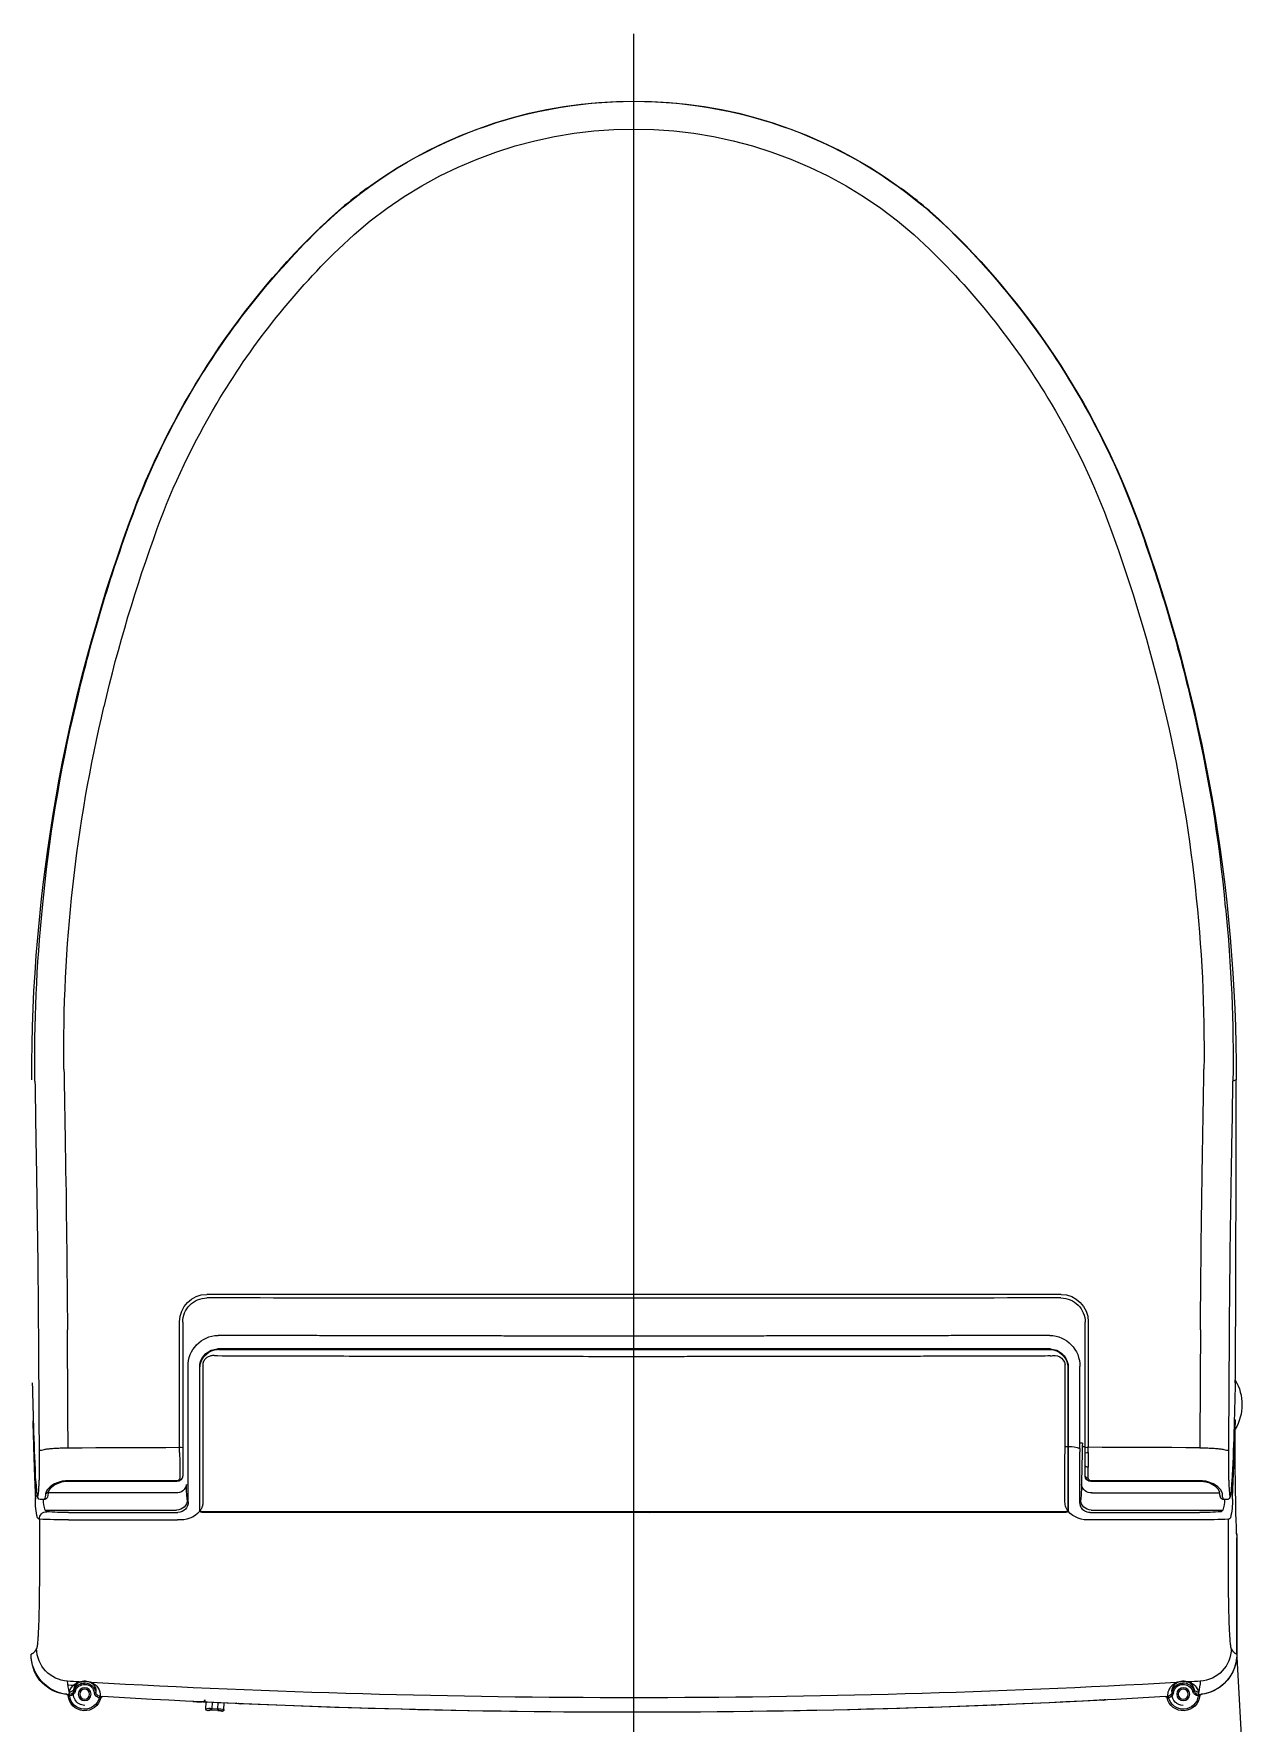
# Model space of a CAD drawing. Header units: millimetres. Extents: x -47382 to 204618, y -51045 to 127155.
# Drawn here: x 30881 to 31282, y 56744 to 57304 of the extents above; entities that cross this region are included whole.
import ezdxf

# ---------------------------------------------------------------- set-up
doc = ezdxf.new("R2010")
doc.units = ezdxf.units.MM
doc.header["$LTSCALE"] = 300
doc.header["$MEASUREMENT"] = 0
doc.layers.add('A-FLOR-TOIL-PFIX', color=9, linetype='CONTINUOUS')

# ---------------------------------------------------------------- blocks, each defined once
blk = doc.blocks.new('대변기-비데')
at = {"layer": 'A-FLOR-TOIL-PFIX'}
for p, q in [((244.1, 199.81), (205.87, 201.83)), ((283.73, 199.77), (245.19, 199.77)), ((245.2, 199.77), (283.74, 199.77)), ((285.23, 199.69), (283.87, 199.76)), ((296.38, 196.6), (296.38, 195.39)), ((292.9, 151.52), (292.9, 195.14)), ((298.61, 151.77), (298.61, 194.07)), ((302.36, 188.02), (302.36, 151.44)), ((302.6, 187.99), (302.6, 151.5)), ((229.98, 156.02), (229.96, 155.79)), ((296.4, 148.02), (295.68, 147.66)), ((303.53, 150.5), (307.13, 150.5)), ((312.06, 150.53), (313.73, 150.53)), ((352.82, 150.53), (313.73, 150.53)), ((313.88, 149.5), (313.88, 149)), ((315.13, 148.61), (315.13, 147.97)), ((355.37, 150.53), (352.82, 150.53)), ((309.38, 144), (309.38, 143.8)), ((309.76, 144), (309.76, 143.8)), ((315.62, 144), (315.62, 143.8)), ((317.07, 143.8), (317.07, 144)), ((328.69, 144), (328.69, 143.8)), ((330.14, 144), (330.14, 143.8)), ((336.01, 144), (336.01, 143.8)), ((336.38, 144), (336.38, 143.8)), ((292.45, 108.79), (292.24, 108.65)), ((292.18, 85.13), (292.38, 85.11)), ((292.38, 85.11), (292.18, 85.13)), ((292.38, 84.84), (292.18, 84.85)), ((292.38, 35.8), (292.18, 35.82)), ((292.18, 34.61), (292.38, 34.6)), ((292.38, 34.32), (292.18, 34.34)), ((292.18, 34.24), (292.38, 34.22)), ((292.38, 30), (292.18, 30)), ((292.38, 28.4), (292.18, 28.4)), ((292.38, 19), (292.18, 19)), ((292.18, 15), (292.38, 15)), ((292.38, 12), (292.18, 12)), ((-20, 0), (782.39, 0)), ((292.21, 3), (292.15, 5)), ((292.18, 5), (292.38, 5)), ((291.99, -8.3), (292.29, -8.3)), ((291.99, -13.32), (292.24, -13.25)), ((292.18, -16.7), (292.38, -16.65)), ((292.37, -21.34), (292.17, -21.29)), ((292.18, -23.17), (292.38, -23.25)), ((292.38, -23.69), (292.18, -23.6)), ((292.18, -25.79), (292.38, -25.87)), ((292.38, -29.75), (292.18, -29.51)), ((292.38, -31.28), (292.18, -31.04)), ((292.38, -33.58), (292.18, -33.34)), ((292.18, -34.59), (292.38, -34.83)), ((292.25, -37.39), (292.39, -37.79)), ((292.08, -52.42), (292.38, -53.54)), ((292.38, -55.09), (292.18, -54.34)), ((292.38, -58), (292.27, -59)), ((292.18, -63.16), (292.38, -63.11)), ((292.38, -63.52), (292.18, -63.58)), ((292.18, -65.65), (292.38, -65.59)), ((292.38, -69.6), (292.18, -69.6)), ((292.38, -77.6), (292.18, -77.6)), ((228.79, -131.99), (229.23, -141.58)), ((226.18, -136.41), (226.21, -136.91)), ((226.49, -137.87), (226.49, -137.9)), ((226.49, -137.9), (226.58, -139.9)), ((226.49, -137.9), (226.58, -139.9)), ((226.67, -139.89), (226.58, -137.89)), ((226.58, -139.9), (226.58, -139.92)), ((226.58, -139.9), (226.58, -139.9)), ((226.76, -135.88), (228.95, -135.78)), ((227.07, -137.87), (229.05, -137.78)), ((227.16, -139.87), (227.07, -137.87)), ((229.14, -139.78), (227.16, -139.87)), ((226.39, -140.91), (226.42, -141.41)), ((227.04, -141.88), (229.23, -141.77)), ((292.38, -140.19), (292.18, -140.19)), ((307.13, -150.5), (303.53, -150.5)), ((312.06, -150.53), (313.73, -150.53)), ((313.73, -150.53), (352.82, -150.53)), ((352.82, -150.53), (355.37, -150.53)), ((292.9, -195.14), (292.9, -151.52)), ((298.61, -151.77), (298.61, -194.07)), ((302.36, -151.44), (302.36, -188.02)), ((302.6, -151.5), (302.6, -187.99)), ((231.84, -187.91), (231.87, -188.66)), ((296.38, -195.39), (296.38, -196.6))]:
    blk.add_line(p, q, dxfattribs=at)
for points in [[(302.21, 198.14), (300.2, 198), (298.75, 197.85), (297.75, 197.67), (297.1, 197.47), (296.71, 197.26), (296.49, 197.01), (296.39, 196.75), (296.38, 196.62), (296.39, 196.48)], [(296.39, 195.4), (296.41, 195.2), (296.45, 195.1), (296.49, 195.01), (296.52, 194.96), (296.53, 194.94), (296.54, 194.91), (296.56, 194.89), (296.57, 194.87), (296.6, 194.82), (296.65, 194.74), (296.72, 194.65), (296.89, 194.49), (297.25, 194.32), (297.98, 194.15), (299.18, 193.99)], [(298.99, 194.03), (299.69, 193.74), (300.71, 192.74), (301.8, 190.83), (302.2, 189.52), (302.36, 187.99)], [(232.75, 185.14), (232.77, 185.23), (232.8, 185.32), (232.82, 185.4), (232.84, 185.48), (232.86, 185.54), (232.87, 185.58), (232.88, 185.61), (232.88, 185.62)], [(313.58, 187.49), (313.6, 182.87), (313.62, 178.25), (313.64, 173.63), (313.66, 169.01), (313.68, 164.39), (313.7, 159.77), (313.71, 155.15), (313.73, 150.53)], [(232.43, 178.29), (232.43, 178.3), (232.43, 178.33), (232.42, 178.37), (232.41, 178.43), (232.4, 178.51), (232.39, 178.59), (232.37, 178.69), (232.36, 178.78)], [(292.38, -17.48), (292.27, -17.52), (292.17, -17.57)], [(292.17, -20.43), (292.27, -20.48), (292.38, -20.52)], [(292.38, -35.25), (292.35, -35.28), (292.28, -35.34), (292.2, -35.4)], [(292.08, -52.42), (292.12, -52.41), (292.23, -52.38), (292.35, -52.35)], [(292.19, -56.72), (292.2, -56.73), (292.38, -58)], [(226.29, -136.41), (226.23, -136.41), (226.2, -136.41), (226.18, -136.41), (226.18, -136.41)], [(226.21, -136.91), (226.21, -136.91), (226.22, -136.91), (226.26, -136.91), (226.31, -136.91)], [(226.58, -137.89), (226.6, -137.89), (226.64, -137.89), (226.69, -137.89), (226.75, -137.89), (226.82, -137.88), (226.9, -137.88), (226.98, -137.88), (227.07, -137.87)], [(226.67, -139.89), (226.69, -139.89), (226.73, -139.89), (226.78, -139.89), (226.84, -139.88), (226.91, -139.88), (226.99, -139.88), (227.08, -139.87), (227.16, -139.87)], [(226.42, -141.41), (226.42, -141.41), (226.43, -141.4), (226.47, -141.4), (226.52, -141.4)], [(313.58, -187.49), (313.6, -182.87), (313.62, -178.25), (313.64, -173.63), (313.66, -169.01), (313.68, -164.39), (313.7, -159.77), (313.71, -155.15), (313.73, -150.53)], [(232.36, -178.78), (232.37, -178.68), (232.39, -178.59), (232.4, -178.51), (232.41, -178.43), (232.42, -178.37), (232.43, -178.33), (232.43, -178.3), (232.43, -178.29)], [(232.88, -185.62), (232.88, -185.61), (232.87, -185.58), (232.86, -185.54), (232.84, -185.48), (232.82, -185.4), (232.8, -185.32), (232.77, -185.23), (232.75, -185.14)], [(302.36, -187.99), (302.3, -188.99), (302.08, -190.01), (301.25, -191.94), (300.09, -193.42), (299.51, -193.86), (298.99, -194.03)], [(299.18, -193.99), (297.87, -194.17), (297.25, -194.32), (297, -194.45), (296.84, -194.59), (296.77, -194.67), (296.73, -194.71), (296.7, -194.75), (296.68, -194.77), (296.66, -194.79), (296.64, -194.81), (296.62, -194.84), (296.58, -194.89), (296.55, -194.94), (296.43, -195.16), (296.39, -195.4)], [(296.39, -196.49), (296.38, -196.62), (296.39, -196.75), (296.58, -197.14), (297.1, -197.47), (297.75, -197.67), (298.75, -197.85), (300.2, -198), (302.21, -198.14)]]:
    blk.add_lwpolyline(points, dxfattribs=at)
for centre, radius in [((231.88, 182), 2.15), ((231.88, 182), 1.65), ((231.88, -182), 2.15), ((231.88, -182), 1.65)]:
    blk.add_circle(centre, radius, dxfattribs=at)
for centre, radius, start, end in [((245.2, 186.27), 13.5, 90.003, 172.9983), ((245.01, 186.46), 13.25, 93.9495, 173.7064), ((247.09, 186.99), 10.93, 90.2006, 176.5876), ((314.08, 1065.69), 866.49, 268.08225, 270.48513), ((437.69, 189.84), 147.98, 177.2188, 180.9432), ((296, 174.48), 23.83, 88.5822, 103.5892), ((361.21, -1088.87), 1288.37, 91.16282, 92.61653), ((327.88, 185.38), 16.08, 59.648, 120.4919), ((321.07, 190.29), 8.9, 76.1257, 88.2936), ((321.33, 4926.93), 4729.69, 270.36317, 271.05972), ((440.53, 196.96), 5.63, 152.5323, 164.475), ((442.64, -290.22), 488.75, 84.1179, 90.8826), ((436.28, -339.95), 539.51, 70.0364, 90.0783), ((348.04, 188.99), 55.93, 174.3285, 181.6525), ((296.52, 182.94), 12.73, 90.6389, 106.5343), ((298.09, 198.7), 3.73, 242.7625, 274.2312), ((449.04, -279.79), 477.74, 76.6142, 84.7529), ((231.88, 182), 5.5, 95.0919, 257.6664), ((231.88, 182), 5, 96.8865, 256.1492), ((233.28, 187.07), 2, 182.8972, 254.5678), ((202.21, 194.4), 29.99, 345.8941, 346.6602), ((231.44, 187.68), 0.608, 256.0614, 303.8136), ((231.3, 187.97), 0.5, 275.558, 352.9902), ((231.35, 187.98), 0.5, 275.0928, 352.7008), ((94.79, 199.02), 137.5, 355.057, 355.3661), ((233.28, 187.07), 1.5, 183.0198, 254.4477), ((231.88, 182), 3.25, 278.4653, 74.5704), ((231.88, 182), 3.75, 278.4652, 74.5705), ((238.49, 158.61), 29.13, 94.5527, 101.8107), ((231.23, 182.32), 4.97, 18.0499, 74.8823), ((234.02, 187.02), 1.5, 176.3742, 246.8854), ((232.68, 182.22), 3.5, 18.1227, 77.6856), ((5124.98, 163.46), 4835.31, 179.71631, 180.14542), ((321.16, 5436.68), 5249.06, 270.34375, 271.005), ((445.75, -302.16), 491.06, 76.6353, 90.7772), ((438.92, -334.63), 533.44, 70.1177, 76.9213), ((231.88, 182), 3.7, 180.0001, 359.9999), ((3451.69, 0), 3220.99, 176.8017, 183.1983), ((232.93, 181.37), 3.12, 260.8471, 338.5509), ((230.95, 182.06), 5.31, 333.7361, 19.7951), ((232.21, 181.98), 4.03, 334.2606, 19.2775), ((3225.88, 0), 3000, 176.63444, 183.36556), ((230.56, 176.15), 0.5, 356.632, 77.2456), ((232.65, 176.8), 2, 98.4677, 170.1379), ((230.75, 176.39), 0.649, 51.3629, 95.9991), ((227.52, 176.65), 3.18, 359.5243, 6.7974), ((230.6, 176.14), 0.5, 356.6334, 77.6636), ((230.56, 176.15), 0.499, 0.9133, 20.5933), ((216.15, 177.62), 15.02, 354.2438, 357.2368), ((232.66, 176.8), 1.5, 98.5961, 170.0071), ((441.63, -325.73), 514.95, 69.9285, 76.795), ((622.08, 165.25), 2.48, 130.2465, 134.4439), ((532.35, -76.28), 258.72, 59.4634, 70.1164), ((531.79, -77.01), 259.76, 44.4164, 70.0374), ((534.08, -72.71), 245.57, 59.2051, 69.9285), ((3225.98, 0), 3000.1, 177.02692, 182.49277), ((296.4, 151.52), 3.5, 180.0277, 269.9462), ((301.86, 151.51), 3.26, 175.2933, 262.6612), ((304.33, 151.46), 1.97, 178.9615, 268.2884), ((303.56, 151.46), 0.959, 177.5072, 268.3336), ((298.28, 150.28), 8.64, 173.9479, 228.1273), ((294.51, 151.02), 2.43, 177.7129, 199.3191), ((295.39, 151.01), 3.26, 194.1147, 252.4872), ((301.11, 104.99), 43.29, 89.5566, 96.2471), ((304.42, 150.38), 0.898, 172.5324, 259.7459), ((320.14, -1575.91), 1726.46, 90.26814, 90.43171), ((309.59, 150.27), 2.48, 341.92, 6.0105), ((306.5, 144.69), 7.48, 354.7433, 23.6781), ((311.38, 150.27), 2.36, 340.9757, 6.3045), ((314.28, 149), 0.4, 180, 270), ((340.66, 137.58), 10.18, 1.3135, 90.8132), ((355.23, 141.49), 8.01, 0.0385, 90.054), ((355.4, 141.5), 9.03, 0.1821, 90.1773), ((532.04, -76.81), 259.34, 44.4307, 59.4635), ((292.98, 143.2), 0.8, 125.9163, 180.0007), ((292.98, 143.2), 0.6, 119.1996, 179.9974), ((339.98, 137.6), 6.4, 3.6145, 79.0491), ((339.98, 137.6), 6.2, 3.7578, 78.6317), ((340.56, 139.25), 3.65, 340.5016, 79.6802), ((532.9, -75.72), 248.75, 44.2769, 59.327), ((718.59, 101.81), 3.23, 112.9731, 115.021), ((610.38, 0), 149.62, 315.5721, 44.4279), ((610.39, 0), 140.41, 315.7707, 44.2293), ((610.33, 0), 149.77, 323.7435, 36.2565), ((532.9, 75.72), 248.75, 300.673, 315.7231), ((531.79, 77.02), 259.77, 289.9628, 315.5834), ((532.04, 76.81), 259.33, 300.5364, 315.5693), ((718.59, -101.81), 3.23, 244.979, 247.0269), ((229.21, -131.94), 0.424, 126.4526, 186.4698), ((226.68, -136.39), 0.5, 92.661, 182.661), ((226.79, -136.38), 0.499, 92.8136, 182.811), ((223.35, -137.75), 3.23, 357.4113, 24.5478), ((223.9, -137.85), 2.59, 358.9977, 21.4339), ((223.06, -140.3), 3.63, 342.2934, 6.3912), ((221.6, -137.7), 5.47, 358.1759, 19.3515), ((221.73, -140.55), 5.47, 345.9698, 7.1467), ((340.66, -137.58), 10.17, 269.1866, 358.6867), ((339.98, -137.6), 6.4, 280.9517, 356.3854), ((339.98, -137.6), 6.2, 281.3695, 356.2415), ((534.08, 72.71), 245.57, 290.0715, 300.7949), ((226.89, -140.88), 0.5, 92.661, 182.661), ((226.92, -141.38), 0.5, 182.661, 272.661), ((227.02, -141.38), 0.499, 182.5099, 272.5107), ((229.73, -141.55), 0.5, 182.6411, 272.6345), ((230.09, -143.04), 0.801, 92.7138, 182.6801), ((298.11, -150.22), 8.48, 131.3427, 186.5818), ((292.98, -143.2), 0.8, 179.9985, 234.086), ((292.98, -143.2), 0.6, 179.9991, 240.9109), ((355.23, -141.49), 8.01, 269.9461, 359.9614), ((355.4, -141.5), 9.03, 269.8227, 359.818), ((295.61, -151.18), 3.52, 88.9106, 178.8849), ((296.4, -151.52), 3.5, 90.0538, 179.9723), ((301.11, -104.99), 43.29, 263.7529, 270.4434), ((301.86, -151.51), 3.26, 97.3456, 184.6999), ((304.33, -151.47), 1.97, 91.8224, 180.9282), ((303.56, -151.46), 0.959, 91.6664, 182.4928), ((311.38, -150.27), 2.36, 353.6955, 19.0243), ((532.35, 76.28), 258.72, 289.8837, 300.5366), ((441.63, 325.73), 514.94, 283.205, 290.0715), ((436.28, 339.95), 539.51, 269.9217, 289.9636), ((438.92, 334.63), 533.44, 283.0787, 289.8824), ((622.08, -165.25), 2.48, 225.5561, 229.7535), ((231.88, -182), 5.5, 102.3336, 264.9081), ((231.88, -182), 5, 103.8508, 263.1136), ((230.56, -176.15), 0.5, 282.7544, 3.368), ((227.52, -176.65), 3.19, 353.2052, 0.4731), ((230.75, -176.38), 0.649, 264.0021, 308.6355), ((301.92, -585.67), 414.69, 99.822, 99.8911), ((232.65, -176.8), 2, 189.8621, 261.5323), ((230.6, -176.14), 0.5, 282.336, 3.3691), ((230.56, -176.15), 0.5, 339.4098, 359.0836), ((216.12, -177.62), 15.06, 2.7667, 5.7527), ((231.58, -181.31), 4.44, 21.1879, 95.5073), ((232.66, -176.8), 1.5, 189.9835, 261.4133), ((231.88, -182), 3.25, 285.4296, 81.5347), ((232.94, -181.36), 3.11, 21.2712, 99.3308), ((231.88, -182), 3.75, 285.4295, 81.5348), ((445.75, 302.16), 491.06, 269.2228, 283.3647), ((231.88, -182), 3.7, 179.9999, 0.0001), ((231.2, -182.29), 5, 285.2905, 341.7732), ((232.65, -182.19), 3.54, 282.6771, 341.5104), ((230.96, -182.06), 5.31, 340.2037, 26.2648), ((232.2, -181.98), 4.03, 340.7284, 25.7335), ((233.28, -187.06), 2, 105.4308, 177.1041), ((231.44, -187.68), 0.606, 56.1022, 104.0274), ((202.82, -194.25), 29.36, 13.3305, 14.1131), ((231.3, -187.97), 0.5, 7.0111, 84.4407), ((231.35, -187.98), 0.5, 7.2998, 84.9067), ((233.28, -187.07), 1.5, 105.5497, 176.9828), ((85.56, -199.79), 146.77, 4.6437, 4.9333), ((245.2, -186.26), 13.5, 187.0013, 269.9974), ((244.58, -186.9), 12.81, 184.7128, 266.5449), ((234.02, -187.02), 1.5, 113.1106, 183.6258), ((238.47, -158.72), 29.01, 258.1767, 265.4637), ((247.09, -186.99), 10.93, 183.4125, 269.7994), ((438.15, -189.84), 148.44, 179.0603, 182.7732), ((348.11, -188.99), 56, 178.3505, 185.6674), ((321.05, -5446.11), 5258.49, 88.99559, 89.65566), ((449.03, 279.8), 477.75, 275.247, 283.3857), ((289.88, -194.52), 2.5, 270.0928, 359.885), ((296.68, -181.88), 13.79, 254.0742, 268.7426), ((298.19, -199.11), 4.13, 87.5419, 115.6557), ((299.31, -194.93), 0.946, 91.1516, 183.2182), ((442.64, 290.22), 488.75, 269.1174, 275.882), ((296, -174.48), 23.83, 256.4108, 271.4178), ((296.53, -196.54), 1.76, 271.7363, 319.2411), ((361.21, 1088.84), 1288.34, 267.38346, 268.83719), ((321.32, -4927.11), 4729.87, 88.9403, 89.63681)]:
    blk.add_arc(centre, radius, start, end, dxfattribs=at)
for points, knots in [([(245.19, 199.76), (245.19, 199.75), (245.18, 199.73), (245.18, 199.68), (245.18, 199.64), (245.19, 199.59), (245.2, 199.53), (245.23, 199.47), (245.27, 199.39), (245.34, 199.26), (245.46, 199.08), (245.65, 198.87), (245.85, 198.7), (246.04, 198.56), (246.24, 198.41), (246.48, 198.26), (246.75, 198.1), (246.95, 197.98), (247.05, 197.92)], [0, 0, 0, 0, 0.039731, 0.080121, 0.121171, 0.162881, 0.205251, 0.248282, 0.310333, 0.373566, 0.498856, 0.624142, 0.687119, 0.749417, 0.810517, 0.872646, 0.935806, 1, 1, 1, 1]), ([(247.05, 197.92), (247.06, 197.92), (247.09, 197.9), (247.13, 197.89), (247.19, 197.87), (247.26, 197.85), (247.34, 197.83), (247.43, 197.81), (247.52, 197.8), (247.63, 197.78), (247.89, 197.74), (248.37, 197.68), (249.2, 197.6), (250.22, 197.52), (251.81, 197.42), (254.21, 197.3), (257.08, 197.2), (259.59, 197.14), (261.57, 197.1), (263.62, 197.06), (265.32, 197.04), (266.61, 197.03), (267.47, 197.03), (268.34, 197.02), (269.21, 197.02), (269.8, 197.02), (270.09, 197.02)], [0, 0, 0, 0, 0.013928, 0.027834, 0.041724, 0.055605, 0.069481, 0.08336, 0.097246, 0.111145, 0.125064, 0.187543, 0.250086, 0.312576, 0.375109, 0.5, 0.624892, 0.687397, 0.749916, 0.812424, 0.874939, 0.899974, 0.924963, 0.949942, 0.974943, 1, 1, 1, 1]), ([(270.09, 197.02), (270.64, 197.01), (271.73, 197.01), (273.38, 197.01), (275.02, 197.01), (276.67, 197.01), (278.32, 197.01), (279.97, 197.01), (281.62, 197.01), (283.27, 197.01), (284.92, 197.01), (286.58, 197.01), (288.23, 197.02), (289.33, 197.02), (289.89, 197.02)], [0, 0, 0, 0, 0.083074, 0.166184, 0.249335, 0.332528, 0.415767, 0.499056, 0.582397, 0.665794, 0.74925, 0.832767, 0.916349, 1, 1, 1, 1]), ([(296.59, 198.3), (296.93, 198.32), (297.63, 198.35), (298.68, 198.39), (299.73, 198.44), (300.8, 198.49), (301.87, 198.53), (302.95, 198.57), (304.04, 198.62), (305.13, 198.66), (306.24, 198.7), (307.35, 198.74), (308.47, 198.78), (309.6, 198.82), (310.73, 198.85), (311.88, 198.89), (313.03, 198.93), (314.19, 198.96), (315.36, 199), (316.53, 199.03), (317.71, 199.06), (318.9, 199.09), (320.1, 199.13), (321.31, 199.16), (322.12, 199.18), (322.53, 199.19)], [0, 0, 0, 0, 0.043535, 0.087055, 0.130561, 0.174055, 0.217537, 0.261009, 0.304474, 0.347932, 0.391384, 0.434833, 0.478279, 0.521725, 0.565171, 0.60862, 0.652072, 0.69553, 0.738994, 0.782466, 0.825948, 0.869441, 0.912946, 0.956465, 1, 1, 1, 1]), ([(302.78, 197.06), (301.83, 197.09), (300.41, 197.15), (299.12, 197.24), (298.29, 197.33), (297.69, 197.42), (297.36, 197.52), (297.35, 197.63), (297.59, 197.73), (298.06, 197.83), (298.91, 197.93), (300.26, 198.05), (301.68, 198.12), (302.4, 198.16)], [0, 0, 0, 0, 0.124622, 0.186184, 0.249678, 0.328463, 0.411362, 0.499783, 0.583748, 0.666588, 0.749958, 0.874979, 1, 1, 1, 1]), ([(313.58, 187.49), (313.58, 188.07), (313.56, 189.26), (313.48, 191.02), (313.37, 192.7), (313.22, 194.21), (313.04, 195.45), (312.84, 196.35), (312.64, 196.93), (312.5, 197.05), (312.43, 197.1)], [0, 0, 0, 0, 0.1173746, 0.2410494, 0.3693138, 0.5000014, 0.6306882, 0.7589516, 0.8826263, 1, 1, 1, 1]), ([(322.53, 199.19), (322.55, 199.19), (322.59, 199.19), (322.65, 199.19), (322.71, 199.19), (322.77, 199.19), (322.83, 199.2), (322.89, 199.2), (322.88, 199.21), (322.76, 199.22), (322.52, 199.23), (322.25, 199.23), (322, 199.24), (321.81, 199.24), (321.61, 199.24), (321.48, 199.24), (321.41, 199.24)], [0, 0, 0, 0, 0.031763, 0.063065, 0.094084, 0.125006, 0.187537, 0.250261, 0.375081, 0.500033, 0.624986, 0.749812, 0.812245, 0.875074, 0.936862, 1, 1, 1, 1]), ([(322.53, 199.19), (322.77, 199.17), (323.03, 199.16), (323.24, 198.96), (323.26, 198.94)], [0, 0, 0, 0, 0.922719, 1, 1, 1, 1]), ([(335.07, 199.24), (336.03, 199.26), (337.97, 199.29), (340.38, 199.31), (341.58, 199.32)], [0, 0, 0, 0, 0.500001, 1, 1, 1, 1]), ([(341.58, 199.32), (348.4, 199.35), (362.04, 199.41), (382.75, 199.48), (396.65, 199.5), (403.6, 199.51)], [0, 0, 0, 0, 0.33333, 0.666672, 1, 1, 1, 1]), ([(408.8, 198.04), (413.15, 198.12), (421.84, 198.28), (430.69, 198.41), (435.11, 198.47)], [0, 0, 0, 0, 0.49999, 1, 1, 1, 1]), ([(298.36, 194.98), (298.76, 194.85), (299.57, 194.59), (300.97, 193.11), (301.99, 191.28), (302.52, 189.47), (302.57, 188.48), (302.6, 187.99)], [0, 0, 0, 0, 0.249897, 0.499945, 0.749522, 0.874896, 1, 1, 1, 1]), ([(231.28, 186.96), (231.28, 186.99), (231.28, 187.03), (231.29, 187.07), (231.3, 187.09)], [0, 0, 0, 0, 0.493927, 1, 1, 1, 1]), ([(231.78, 186.99), (231.78, 186.99), (231.77, 186.99), (231.72, 186.99), (231.68, 186.98), (231.58, 186.98), (231.52, 186.98), (231.4, 186.97), (231.34, 186.97), (231.28, 186.96)], [0, 0, 0, 0, 0.25, 0.25, 0.5, 0.5, 0.75, 0.75, 1, 1, 1, 1]), ([(231.78, 187.17), (231.79, 187.18), (231.82, 187.19), (231.86, 187.2), (231.92, 187.2), (231.98, 187.21), (232.06, 187.21), (232.18, 187.19), (232.34, 187.17), (232.46, 187.13), (232.52, 187.12)], [0, 0, 0, 0, 0.100308, 0.200461, 0.300459, 0.400306, 0.5, 0.670493, 0.837158, 1, 1, 1, 1]), ([(231.78, 187.17), (231.78, 187.14), (231.78, 187.08), (231.78, 187.02), (231.78, 186.99)], [0, 0, 0, 0, 0.500467, 1, 1, 1, 1]), ([(231.8, 187.91), (231.8, 187.91), (231.8, 187.91), (231.82, 187.91), (231.83, 187.91), (231.84, 187.91)], [0, 0, 0, 0, 0.323966, 0.657299, 1, 1, 1, 1]), ([(292.09, 151.11), (292.09, 151.21), (292.09, 151.35), (292.09, 151.54), (292.09, 151.7), (292.09, 151.93), (292.09, 152.31), (292.09, 152.81), (292.09, 153.94), (292.1, 156.4), (292.1, 161.68), (292.11, 169.81), (292.12, 178.87), (292.13, 184.91), (292.13, 187.34)], [0, 0, 0, 0, 0.007813, 0.011719, 0.015625, 0.021129, 0.03125, 0.046875, 0.0625, 0.125, 0.25, 0.5, 0.798678, 1, 1, 1, 1]), ([(302.37, 187.99), (302.37, 187.99), (302.37, 187.99), (302.44, 187.99), (302.54, 187.99), (302.6, 187.99)], [0, 0, 0, 0, 0.1848605, 0.5924302, 1, 1, 1, 1]), ([(413.23, 188.43), (417.47, 188.5), (426.02, 188.66), (434.72, 188.79), (439.09, 188.85)], [0, 0, 0, 0, 0.496548, 1, 1, 1, 1]), ([(235.72, 179.71), (235.7, 179.66), (235.65, 179.57), (235.59, 179.45), (235.52, 179.33), (235.45, 179.21), (235.31, 179), (235.06, 178.65), (234.7, 178.24), (234.27, 177.86), (233.73, 177.48), (233.11, 177.15), (232.5, 176.94), (231.98, 176.84), (231.65, 176.82), (231.45, 176.83), (231.33, 176.84), (231.22, 176.86), (231.18, 176.88), (231.16, 176.89)], [0, 0, 0, 0, 0.007584, 0.015358, 0.023324, 0.031892, 0.040817, 0.071429, 0.124998, 0.183738, 0.249997, 0.36536, 0.499994, 0.616563, 0.749996, 0.807613, 0.868486, 0.932615, 1, 1, 1, 1]), ([(230.68, 177.03), (230.68, 177.05), (230.68, 177.09), (230.68, 177.13), (230.68, 177.15)], [0, 0, 0, 0, 0.505486, 1, 1, 1, 1]), ([(230.68, 177.15), (230.74, 177.14), (230.8, 177.12), (230.92, 177.1), (230.98, 177.09), (231.08, 177.08), (231.12, 177.07), (231.16, 177.06), (231.18, 177.06), (231.18, 177.06)], [0, 0, 0, 0, 0.25, 0.25, 0.5, 0.5, 0.75, 0.75, 1, 1, 1, 1]), ([(231.1, 176.11), (231.09, 176.11), (231.08, 176.11), (231.06, 176.12), (231.06, 176.12), (231.06, 176.12), (231.05, 176.12)], [0, 0, 0, 0, 0.252615, 0.503487, 0.752615, 1, 1, 1, 1]), ([(231.18, 177.06), (231.17, 177.03), (231.16, 176.98), (231.16, 176.92), (231.16, 176.89)], [0, 0, 0, 0, 0.499603, 1, 1, 1, 1]), ([(302.6, 151.5), (302.54, 151.5), (302.44, 151.5), (302.37, 151.5), (302.37, 151.5), (302.37, 151.5)], [0, 0, 0, 0, 0.4218, 0.843601, 1, 1, 1, 1]), ([(295.68, 147.66), (295.42, 147.67), (294.96, 147.7), (294.58, 147.84), (294.41, 147.9)], [0, 0, 0, 0, 0.560819, 1, 1, 1, 1]), ([(313.35, 147.69), (312.92, 147.69), (311.74, 147.68), (309.56, 147.68), (307.06, 147.68), (304.11, 147.67), (301.29, 147.67), (298.78, 147.66), (297.23, 147.66), (296.34, 147.66), (295.9, 147.66), (295.68, 147.66)], [0, 0, 0, 0, 0.074052, 0.200001, 0.370558, 0.500001, 0.7, 0.85, 0.925, 0.9625, 1, 1, 1, 1]), ([(315.13, 148.57), (313.91, 148.55), (309.07, 148.45), (304.7, 148.35), (301.44, 148.27)], [0, 0, 0, 0, 0.252628, 1, 1, 1, 1]), ([(307.13, 150.5), (307.14, 150.37), (307.16, 150.11), (307.3, 149.78), (307.49, 149.55), (307.65, 149.52), (307.73, 149.5)], [0, 0, 0, 0, 0.249996, 0.5, 0.749999, 1, 1, 1, 1]), ([(307.73, 149.5), (308.38, 149.5), (309.68, 149.5), (311.19, 149.5), (311.95, 149.5)], [0, 0, 0, 0, 0.499994, 1, 1, 1, 1]), ([(313.35, 147.69), (314.48, 147.69), (316.75, 147.7), (320.15, 147.7), (323.55, 147.71), (327.32, 147.72), (331.46, 147.73), (335.99, 147.74), (339.01, 147.75), (340.52, 147.75)], [0, 0, 0, 0, 0.1248523, 0.2498024, 0.3748512, 0.4999998, 0.6662595, 0.8329259, 1, 1, 1, 1]), ([(292.69, 143.72), (293.16, 143.41), (293.69, 143.15), (294.53, 142.92), (294.82, 142.87), (295.4, 142.81), (295.69, 142.8), (295.98, 142.8)], [0, 0, 0, 0, 0.5, 0.5, 0.75, 0.75, 1, 1, 1, 1]), ([(292.98, 144), (293.48, 144), (293.98, 144), (294.97, 144), (295.47, 144), (295.97, 144)], [0, 0, 0, 0, 0.5, 0.5, 1, 1, 1, 1]), ([(295.97, 143.8), (295.47, 143.8), (294.97, 143.8), (293.98, 143.8), (293.48, 143.8), (292.98, 143.8)], [0, 0, 0, 0, 0.5, 0.5, 1, 1, 1, 1]), ([(295.97, 144), (296.72, 144), (297.47, 144), (298.97, 144), (299.72, 144), (301.98, 144), (303.48, 144), (307.97, 144), (310.96, 144), (313.95, 144)], [0, 0, 0, 0, 0.125, 0.125, 0.25, 0.25, 0.5, 0.5, 1, 1, 1, 1]), ([(313.96, 143.8), (310.97, 143.8), (307.98, 143.8), (303.48, 143.8), (301.98, 143.8), (299.73, 143.8), (298.98, 143.8), (297.48, 143.8), (296.73, 143.8), (295.97, 143.8)], [0, 0, 0, 0, 0.5, 0.5, 0.75, 0.75, 0.875, 0.875, 1, 1, 1, 1]), ([(295.98, 142.8), (296.12, 142.8), (296.49, 142.8), (297.24, 142.81), (298.61, 142.81), (300.4, 142.81), (302.65, 142.81), (304.83, 142.81), (307.33, 142.82), (310.33, 142.82), (312.65, 142.83), (313.97, 142.83)], [0, 0, 0, 0, 0.022305, 0.0625, 0.125, 0.25, 0.360294, 0.5, 0.611946, 0.778608, 1, 1, 1, 1]), ([(313.95, 144), (318.29, 144), (322.63, 144), (331.31, 144), (335.65, 144), (339.98, 144)], [0, 0, 0, 0, 0.5, 0.5, 1, 1, 1, 1]), ([(339.98, 143.8), (335.65, 143.8), (331.31, 143.8), (322.64, 143.8), (318.3, 143.8), (313.96, 143.8)], [0, 0, 0, 0, 0.5, 0.5, 1, 1, 1, 1]), ([(313.97, 142.83), (314.96, 142.83), (317.24, 142.84), (321.78, 142.85), (327.6, 142.85), (333.44, 142.85), (337.98, 142.84), (340.25, 142.84), (341.22, 142.84)], [0, 0, 0, 0, 0.108842, 0.25, 0.5, 0.75, 0.893101, 1, 1, 1, 1]), ([(363.24, 141.5), (363.23, 117.92), (363.22, 70.76), (363.22, 0), (363.22, -70.76), (363.23, -117.92), (363.24, -141.5)], [0, 0, 0, 0, 0.250026, 0.5, 0.749974, 1, 1, 1, 1]), ([(364.43, 141.53), (364.42, 118.06), (364.41, 70.89), (364.41, 0), (364.41, -70.89), (364.42, -118.06), (364.43, -141.53)], [0, 0, 0, 0, 0.248765, 0.5, 0.75123, 1, 1, 1, 1]), ([(344.01, 138.03), (344, 135.71), (343.98, 131.04), (343.96, 123.99), (343.94, 116.86), (343.92, 109.65), (343.91, 102.35), (343.89, 94.97), (343.87, 87.51), (343.86, 79.96), (343.84, 72.34), (343.83, 64.63), (343.82, 56.83), (343.81, 48.96), (343.8, 41), (343.79, 32.96), (343.79, 24.84), (343.78, 16.63), (343.78, 8.34), (343.78, -2.21), (343.78, -14.92), (343.79, -29.66), (343.8, -44.13), (343.82, -58.34), (343.84, -72.28), (343.87, -85.94), (343.9, -99.35), (343.93, -112.48), (343.97, -125.34), (343.99, -133.83), (344.01, -138.03)], [0, 0, 0, 0, 0.025237, 0.050773, 0.076608, 0.102742, 0.129175, 0.155906, 0.182937, 0.210266, 0.237895, 0.265822, 0.294048, 0.322573, 0.351397, 0.38052, 0.409941, 0.439662, 0.469682, 0.5, 0.554358, 0.607747, 0.660168, 0.711621, 0.762105, 0.811621, 0.860168, 0.907747, 0.954358, 1, 1, 1, 1]), ([(346.18, -137.6), (346.18, -91.74), (346.18, -45.87), (346.18, 45.87), (346.18, 91.74), (346.18, 137.6)], [0, 0, 0, 0, 0.5, 0.5, 1, 1, 1, 1]), ([(346.37, 138), (346.37, 137.94), (346.38, 137.8), (346.38, 137.67), (346.38, 137.6)], [0, 0, 0, 0, 0.4903271, 1, 1, 1, 1]), ([(346.38, 137.6), (346.38, 135.2), (346.38, 130.39), (346.38, 123.17), (346.38, 115.96), (346.38, 108.73), (346.38, 101.51), (346.38, 94.28), (346.38, 87.05), (346.38, 79.81), (346.38, 72.58), (346.38, 65.33), (346.38, 58.09), (346.38, 50.84), (346.38, 43.59), (346.38, 36.33), (346.38, 29.07), (346.38, 21.81), (346.38, 14.54), (346.38, 7.27), (346.38, -2.18), (346.38, -13.81), (346.38, -27.61), (346.38, -41.41), (346.38, -55.18), (346.38, -68.95), (346.38, -82.71), (346.38, -96.45), (346.38, -110.18), (346.38, -123.89), (346.38, -133.03), (346.38, -137.6)], [0, 0, 0, 0, 0.026208, 0.052428, 0.078659, 0.104903, 0.131159, 0.157427, 0.183706, 0.209998, 0.236302, 0.262617, 0.288945, 0.315285, 0.341637, 0.368001, 0.394376, 0.420764, 0.447164, 0.473576, 0.5, 0.550195, 0.600347, 0.650455, 0.70052, 0.750542, 0.80052, 0.850455, 0.900346, 0.950195, 1, 1, 1, 1]), ([(350.84, 137.81), (350.83, 135.51), (350.82, 130.92), (350.79, 124.03), (350.78, 117.14), (350.76, 110.25), (350.74, 103.36), (350.72, 96.47), (350.71, 89.58), (350.69, 82.69), (350.68, 75.8), (350.67, 68.91), (350.66, 62.02), (350.65, 55.12), (350.64, 48.23), (350.63, 41.34), (350.63, 34.45), (350.62, 27.56), (350.62, 20.67), (350.61, 13.78), (350.61, 6.89), (350.61, 0), (350.61, -6.89), (350.61, -13.78), (350.62, -20.67), (350.62, -27.56), (350.63, -34.45), (350.63, -41.34), (350.64, -48.23), (350.65, -55.12), (350.66, -62.01), (350.67, -68.91), (350.68, -75.8), (350.69, -82.69), (350.71, -89.58), (350.72, -96.47), (350.74, -103.36), (350.76, -110.25), (350.78, -117.14), (350.79, -124.03), (350.82, -130.92), (350.83, -135.51), (350.84, -137.81)], [0, 0, 0, 0, 0.025006, 0.050012, 0.075016, 0.10002, 0.125023, 0.150025, 0.175026, 0.200027, 0.225027, 0.250026, 0.275025, 0.300023, 0.325021, 0.350019, 0.375016, 0.400013, 0.42501, 0.450007, 0.475003, 0.5, 0.524997, 0.549993, 0.57499, 0.599987, 0.624984, 0.649981, 0.674979, 0.699977, 0.724975, 0.749974, 0.774973, 0.799973, 0.824974, 0.849975, 0.874977, 0.89998, 0.924984, 0.949988, 0.974994, 1, 1, 1, 1]), ([(717.33, 104.79), (719.79, 102.19), (724.67, 97.03), (728.97, 91.38), (731.1, 88.57)], [0, 0, 0, 0, 0.503832, 1, 1, 1, 1]), ([(731.1, -88.57), (728.97, -91.38), (724.67, -97.03), (719.79, -102.19), (717.33, -104.78)], [0, 0, 0, 0, 0.496167, 1, 1, 1, 1]), ([(228.83, -130.84), (228.82, -130.82), (228.74, -130.73), (228.73, -130.59), (228.72, -130.48)], [0, 0, 0, 0, 0.165523, 1, 1, 1, 1]), ([(228.99, -131.98), (228.96, -131.98), (228.91, -131.98), (228.84, -131.98), (228.8, -131.99), (228.79, -131.99), (228.79, -131.99)], [0, 0, 0, 0, 0.2499879, 0.4999875, 0.750012, 1, 1, 1, 1]), ([(292.18, -133.32), (292.24, -133.11), (292.47, -132.3), (292.4, -131.41), (292.36, -130.75)], [0, 0, 0, 0, 0.257029, 1, 1, 1, 1]), ([(344.01, -138.03), (344.01, -138.06), (344.01, -138.16), (344.03, -138.43), (344.1, -138.85), (344.13, -139.27), (344.12, -139.67), (344.08, -140.01), (343.96, -140.53), (343.77, -141.02), (343.5, -141.47), (343.26, -141.8), (342.99, -142.08), (342.73, -142.3), (342.5, -142.45), (342.31, -142.56), (342.13, -142.65), (341.94, -142.72), (341.76, -142.78), (341.57, -142.81), (341.39, -142.84), (341.28, -142.84), (341.22, -142.84)], [0, 0, 0, 0, 0.012203, 0.050461, 0.125015, 0.213038, 0.249993, 0.314877, 0.374995, 0.499839, 0.562351, 0.624862, 0.688973, 0.749874, 0.785146, 0.819144, 0.851947, 0.883623, 0.914225, 0.943798, 0.972379, 1, 1, 1, 1]), ([(346.38, -137.6), (346.38, -137.67), (346.38, -137.8), (346.37, -137.94), (346.37, -138)], [0, 0, 0, 0, 0.500164, 1, 1, 1, 1]), ([(229.23, -141.58), (229.23, -141.58), (229.24, -141.58), (229.28, -141.57), (229.35, -141.57), (229.4, -141.57), (229.43, -141.57)], [0, 0, 0, 0, 0.249989, 0.500012, 0.750012, 1, 1, 1, 1]), ([(229.37, -142.71), (229.37, -142.62), (229.37, -142.4), (229.36, -142), (229.35, -141.77)], [0, 0, 0, 0, 0.426694, 1, 1, 1, 1]), ([(295.98, -142.8), (295.92, -142.8), (295.78, -142.8), (295.56, -142.81), (295.33, -142.83), (295.1, -142.84), (294.89, -142.87), (294.6, -142.92), (294.26, -142.99), (293.84, -143.12), (293.44, -143.29), (293.09, -143.47), (292.84, -143.62), (292.72, -143.7), (292.69, -143.72)], [0, 0, 0, 0, 0.050452, 0.124998, 0.192008, 0.250001, 0.325354, 0.374995, 0.500039, 0.624992, 0.750014, 0.874983, 0.963927, 1, 1, 1, 1]), ([(292.98, -143.8), (293.23, -143.8), (293.48, -143.8), (293.98, -143.8), (294.23, -143.8), (294.98, -143.8), (295.47, -143.8), (295.97, -143.8)], [0, 0, 0, 0, 0.25, 0.25, 0.5, 0.5, 1, 1, 1, 1]), ([(295.97, -144), (295.47, -144), (294.97, -144), (293.98, -144), (293.48, -144), (292.98, -144)], [0, 0, 0, 0, 0.5, 0.5, 1, 1, 1, 1]), ([(313.95, -144), (310.96, -144), (307.97, -144), (301.98, -144), (298.98, -144), (295.97, -144)], [0, 0, 0, 0, 0.5, 0.5, 1, 1, 1, 1]), ([(313.97, -142.83), (313.56, -142.83), (312.65, -142.83), (311.15, -142.83), (309.14, -142.82), (307.06, -142.82), (304.5, -142.81), (301.86, -142.81), (298.86, -142.81), (296.92, -142.8), (295.98, -142.8)], [0, 0, 0, 0, 0.0692312, 0.1525648, 0.2500009, 0.4052223, 0.5000012, 0.6774785, 0.8441439, 1, 1, 1, 1]), ([(339.98, -144), (335.65, -144), (331.31, -144), (322.63, -144), (318.29, -144), (313.95, -144)], [0, 0, 0, 0, 0.5, 0.5, 1, 1, 1, 1]), ([(313.96, -143.8), (318.3, -143.8), (322.64, -143.8), (331.31, -143.8), (335.65, -143.8), (339.98, -143.8)], [0, 0, 0, 0, 0.5, 0.5, 1, 1, 1, 1]), ([(341.22, -142.84), (340.25, -142.84), (337.98, -142.84), (333.44, -142.84), (327.6, -142.85), (321.78, -142.85), (317.24, -142.84), (314.97, -142.83), (313.97, -142.83)], [0, 0, 0, 0, 0.1069046, 0.2500002, 0.5, 0.7499996, 0.8909346, 1, 1, 1, 1]), ([(289.73, -187.4), (289.73, -185.4), (289.72, -181.38), (289.72, -175.34), (289.71, -166.86), (289.69, -158.8), (289.69, -152.77), (289.69, -151.19)], [0, 0, 0, 0, 0.166126, 0.332785, 0.499978, 0.86936, 1, 1, 1, 1]), ([(292.13, -187.37), (292.13, -184.89), (292.12, -180.59), (292.12, -175.09), (292.11, -171.52), (292.11, -166.77), (292.1, -162.45), (292.1, -157.91), (292.1, -155.96), (292.09, -154.45), (292.09, -153.31), (292.09, -152.53), (292.09, -151.96), (292.09, -151.68), (292.09, -151.45), (292.09, -151.26), (292.09, -151.17), (292.09, -151.11)], [0, 0, 0, 0, 0.204868, 0.35647, 0.454808, 0.49988, 0.74994, 0.812459, 0.87497, 0.911773, 0.937485, 0.968742, 0.976557, 0.984371, 0.992186, 0.995615, 1, 1, 1, 1]), ([(295.68, -147.66), (295.93, -147.66), (296.44, -147.66), (297.22, -147.66), (298.02, -147.66), (298.86, -147.66), (299.73, -147.66), (300.63, -147.66), (301.57, -147.67), (302.53, -147.67), (303.52, -147.67), (304.75, -147.67), (306.56, -147.67), (308.86, -147.68), (311.24, -147.68), (312.71, -147.69), (313.35, -147.69)], [0, 0, 0, 0, 0.04219, 0.086134, 0.131805, 0.179204, 0.228336, 0.279202, 0.331801, 0.386134, 0.442201, 0.500002, 0.594795, 0.750001, 0.890819, 1, 1, 1, 1]), ([(312.06, -150.53), (311.18, -150.53), (309.41, -150.52), (307.89, -150.51), (307.13, -150.5)], [0, 0, 0, 0, 0.500004, 1, 1, 1, 1]), ([(311.95, -149.5), (311.19, -149.5), (309.68, -149.5), (308.38, -149.5), (307.73, -149.5)], [0, 0, 0, 0, 0.500004, 1, 1, 1, 1]), ([(313.35, -147.69), (314.34, -147.69), (316.6, -147.69), (321.14, -147.7), (326.95, -147.72), (332.38, -147.73), (336.09, -147.74), (338.14, -147.75), (339.5, -147.75), (340.31, -147.75), (340.52, -147.75)], [0, 0, 0, 0, 0.108744, 0.250001, 0.5, 0.75, 0.85, 0.91, 0.977019, 1, 1, 1, 1]), ([(230.68, -177.15), (230.68, -177.13), (230.68, -177.09), (230.68, -177.05), (230.68, -177.03)], [0, 0, 0, 0, 0.494553, 1, 1, 1, 1]), ([(231.05, -176.12), (231.06, -176.12), (231.06, -176.12), (231.07, -176.11), (231.09, -176.11), (231.1, -176.11)], [0, 0, 0, 0, 0.330234, 0.663567, 1, 1, 1, 1]), ([(231.16, -176.89), (231.16, -176.92), (231.16, -176.97), (231.17, -177.03), (231.18, -177.06)], [0, 0, 0, 0, 0.500394, 1, 1, 1, 1]), ([(231.3, -187.09), (231.29, -187.07), (231.28, -187.03), (231.28, -186.98), (231.28, -186.96)], [0, 0, 0, 0, 0.506122, 1, 1, 1, 1]), ([(231.28, -186.96), (231.34, -186.97), (231.4, -186.97), (231.52, -186.98), (231.58, -186.98), (231.68, -186.98), (231.72, -186.99), (231.77, -186.99), (231.78, -186.99), (231.78, -186.99)], [0, 0, 0, 0, 0.25, 0.25, 0.5, 0.5, 0.75, 0.75, 1, 1, 1, 1]), ([(231.78, -186.99), (231.78, -187.02), (231.78, -187.08), (231.78, -187.14), (231.78, -187.17)], [0, 0, 0, 0, 0.499529, 1, 1, 1, 1]), ([(232.52, -187.12), (232.49, -187.13), (232.41, -187.15), (232.31, -187.17), (232.22, -187.19), (232.13, -187.2), (232.03, -187.21), (231.93, -187.21), (231.84, -187.2), (231.8, -187.18), (231.78, -187.17)], [0, 0, 0, 0, 0.097355, 0.196032, 0.296031, 0.397353, 0.5, 0.666332, 0.832996, 1, 1, 1, 1]), ([(231.84, -187.91), (231.84, -187.91), (231.82, -187.91), (231.81, -187.91), (231.8, -187.91), (231.8, -187.91), (231.8, -187.91)], [0, 0, 0, 0, 0.25776, 0.510345, 0.757759, 1, 1, 1, 1]), ([(302.6, -187.99), (302.57, -188.48), (302.52, -189.47), (301.99, -191.28), (300.97, -193.11), (299.57, -194.59), (298.76, -194.85), (298.36, -194.98)], [0, 0, 0, 0, 0.125104, 0.250478, 0.500053, 0.750101, 1, 1, 1, 1]), ([(302.6, -187.99), (302.54, -187.99), (302.44, -187.99), (302.37, -187.99), (302.37, -187.99), (302.37, -187.99)], [0, 0, 0, 0, 0.4075698, 0.8151395, 1, 1, 1, 1]), ([(312.43, -197.1), (312.5, -197.05), (312.64, -196.93), (312.84, -196.35), (313.04, -195.45), (313.22, -194.21), (313.37, -192.7), (313.48, -191.02), (313.56, -189.26), (313.58, -188.07), (313.58, -187.49)], [0, 0, 0, 0, 0.117375, 0.24105, 0.369314, 0.500001, 0.630688, 0.758951, 0.882626, 1, 1, 1, 1]), ([(439.09, -188.85), (434.72, -188.79), (426.02, -188.66), (417.47, -188.5), (413.23, -188.43)], [0, 0, 0, 0, 0.503452, 1, 1, 1, 1]), ([(247.05, -197.92), (246.99, -197.96), (246.87, -198.02), (246.71, -198.12), (246.56, -198.21), (246.41, -198.3), (246.28, -198.39), (246.15, -198.47), (246.01, -198.58), (245.85, -198.7), (245.65, -198.87), (245.46, -199.08), (245.34, -199.26), (245.27, -199.39), (245.22, -199.49), (245.18, -199.59), (245.17, -199.68), (245.19, -199.74), (245.19, -199.76)], [0, 0, 0, 0, 0.036803, 0.073271, 0.109403, 0.1452, 0.180662, 0.21579, 0.250584, 0.312867, 0.375859, 0.501144, 0.626435, 0.68963, 0.751718, 0.837123, 0.919883, 1, 1, 1, 1]), ([(270.09, -197.01), (269.93, -197.01), (269.6, -197.02), (269.12, -197.02), (268.63, -197.02), (268.15, -197.02), (267.66, -197.02), (267.18, -197.03), (266.7, -197.03), (266.22, -197.03), (265.19, -197.04), (263.62, -197.06), (261.57, -197.1), (259.59, -197.14), (257.08, -197.2), (254.21, -197.3), (251.81, -197.42), (250.22, -197.52), (249.2, -197.6), (248.37, -197.68), (247.85, -197.74), (247.54, -197.79), (247.37, -197.82), (247.23, -197.86), (247.12, -197.89), (247.07, -197.91), (247.05, -197.92)], [0, 0, 0, 0, 0.013927, 0.027833, 0.041723, 0.055604, 0.069481, 0.08336, 0.097246, 0.111146, 0.125066, 0.187565, 0.250089, 0.312592, 0.375113, 0.500004, 0.624896, 0.687403, 0.749918, 0.812424, 0.874941, 0.899965, 0.924949, 0.949927, 0.974932, 1, 1, 1, 1]), ([(289.89, -197.02), (289.33, -197.02), (288.23, -197.02), (286.58, -197.01), (284.92, -197.01), (283.27, -197.01), (281.62, -197.01), (279.97, -197.01), (278.32, -197.01), (276.67, -197.01), (275.02, -197.01), (273.38, -197.01), (271.73, -197.01), (270.64, -197.01), (270.09, -197.01)], [0, 0, 0, 0, 0.083662, 0.167254, 0.250778, 0.334239, 0.417639, 0.500981, 0.584269, 0.667505, 0.750693, 0.833836, 0.916937, 1, 1, 1, 1]), ([(322.53, -199.19), (322.12, -199.18), (321.31, -199.16), (320.1, -199.13), (318.9, -199.09), (317.71, -199.06), (316.53, -199.03), (315.36, -198.99), (314.19, -198.96), (313.03, -198.93), (311.88, -198.89), (310.73, -198.85), (309.6, -198.81), (308.47, -198.78), (307.35, -198.74), (306.24, -198.7), (305.13, -198.66), (304.04, -198.61), (302.95, -198.57), (301.87, -198.53), (300.8, -198.49), (299.73, -198.44), (298.68, -198.39), (297.63, -198.35), (296.93, -198.32), (296.59, -198.3)], [0, 0, 0, 0, 0.043535, 0.087054, 0.130559, 0.174052, 0.217534, 0.261006, 0.30447, 0.347928, 0.39138, 0.434829, 0.478275, 0.521721, 0.565167, 0.608616, 0.652068, 0.695526, 0.738991, 0.782463, 0.825945, 0.869439, 0.912945, 0.956465, 1, 1, 1, 1]), ([(302.4, -198.16), (301.68, -198.12), (300.26, -198.05), (298.74, -197.92), (297.74, -197.78), (297.3, -197.63), (297.41, -197.47), (298.13, -197.34), (299.11, -197.24), (300.11, -197.17), (301.3, -197.11), (302.29, -197.07), (302.78, -197.06)], [0, 0, 0, 0, 0.125015, 0.250029, 0.375043, 0.500067, 0.630463, 0.749939, 0.813456, 0.874987, 0.938119, 1, 1, 1, 1]), ([(435.11, -198.47), (430.69, -198.4), (421.84, -198.27), (413.15, -198.12), (408.8, -198.04)], [0, 0, 0, 0, 0.50001, 1, 1, 1, 1])]:
    blk.add_open_spline(points, degree=3, knots=knots, dxfattribs=at)
for points, degree in [([(285.08, 199.69), (284.63, 199.72), (284.18, 199.74), (283.73, 199.77)], 3), ([(289.89, 197.02), (290.06, 197.24), (290.23, 197.45), (290.4, 197.64)], 3), ([(302.78, 197.06), (312.43, 197.1)], 1), ([(312.43, 197.1), (351.3, 197.33)], 1), ([(403.6, 199.51), (435.54, 199.56)], 1), ([(292.38, 194.52), (292.56, 194.74), (292.73, 194.95), (292.9, 195.14)], 3), ([(232.88, 185.62), (232.96, 185.67), (233.14, 185.69), (233.43, 185.64)], 3), ([(236.17, 187.64), (236.1, 186.38), (236.03, 185.12), (235.96, 183.86)], 3), ([(292.13, 187.38), (292.13, 187.37), (292.13, 187.35), (292.13, 187.34)], 3), ([(352.65, 187.71), (313.58, 187.49)], 1), ([(235.84, 180.23), (235.77, 180.07), (235.72, 179.89), (235.72, 179.71)], 3), ([(235.95, 183.86), (235.94, 183.67), (235.96, 183.49), (236.01, 183.31)], 3), ([(229.92, 155.61), (230.11, 156.35)], 1), ([(304.26, 149.5), (307.73, 149.5)], 1), ([(311.95, 149.5), (313.61, 149.5)], 1), ([(313.61, 149.5), (352.69, 149.5)], 1), ([(352.69, 149.5), (355.23, 149.5)], 1), ([(292.18, -143.2), (292.18, -47.73), (292.18, 47.73), (292.18, 143.2)], 3), ([(292.38, 143.2), (292.38, 47.73), (292.38, -47.73), (292.38, -143.2)], 3), ([(292.51, 143.85), (292.65, 143.95), (292.81, 144), (292.98, 144)], 3), ([(292.69, 143.72), (292.78, 143.77), (292.88, 143.8), (292.98, 143.8)], 3), ([(313.97, 142.83), (313.97, 143.16), (313.97, 143.48), (313.96, 143.8)], 3), ([(339.98, 144), (340.39, 144), (340.79, 143.96), (341.2, 143.88)], 3), ([(341.2, 143.68), (340.8, 143.76), (340.39, 143.8), (339.98, 143.8)], 3), ([(292.18, 137.33), (292.38, 137.02)], 1), ([(346.18, 137.6), (346.18, 137.74), (346.18, 137.87), (346.17, 138.01)], 3), ([(292.38, 119.8), (292.18, 119.51)], 1), ([(292.38, 107.1), (292.18, 106.97)], 1), ([(292.18, 100.4), (292.38, 100.48)], 1), ([(292.18, 98.82), (292.38, 98.89)], 1), ([(292.18, 83.65), (292.38, 83.63)], 1), ([(292.38, 32.8), (292.18, 32.8)], 1), ([(292.38, 32.5), (292.18, 32.5)], 1), ([(292.18, 28), (292.38, 28)], 1), ([(292.38, 25), (292.18, 25)], 1), ([(292.38, 23.5), (292.18, 23.52)], 1), ([(292.38, -36.59), (292.18, -36.28)], 1), ([(292.18, -42.46), (292.38, -42.18)], 1), ([(292.38, -43.03), (292.18, -43.31)], 1), ([(292.18, -45.11), (292.38, -44.93)], 1), ([(292.18, -48.03), (292.38, -47.93)], 1), ([(292.38, -49.61), (292.18, -49.48)], 1), ([(292.18, -77.62), (292.38, -77.62)], 1), ([(228.86, -131.15), (228.83, -130.84)], 1), ([(292.18, -137.01), (292.38, -137)], 1), ([(292.18, -137.69), (292.38, -137.51)], 1), ([(346.18, -137.6), (346.18, -137.74), (346.18, -137.87), (346.17, -138.01)], 3), ([(229.46, -146.21), (229.29, -143.07)], 1), ([(292.98, -144), (292.81, -144), (292.65, -143.95), (292.51, -143.85)], 3), ([(292.69, -143.72), (292.78, -143.77), (292.88, -143.8), (292.98, -143.8)], 3), ([(295.97, -143.8), (301.98, -143.8), (307.98, -143.8), (313.96, -143.8)], 3), ([(339.98, -143.8), (340.39, -143.8), (340.8, -143.76), (341.2, -143.68)], 3), ([(341.2, -143.88), (340.79, -143.96), (340.39, -144), (339.98, -144)], 3), ([(307.73, -149.5), (304.26, -149.5)], 1), ([(313.61, -149.5), (311.95, -149.5)], 1), ([(352.69, -149.5), (313.61, -149.5)], 1), ([(355.23, -149.5), (352.69, -149.5)], 1), ([(234.97, -187.38), (234.88, -185.97), (234.87, -185.71), (234.78, -184.3)], 3), ([(235.84, -180.23), (235.77, -180.07), (235.73, -179.89), (235.72, -179.7)], 3), ([(235.95, -183.86), (235.94, -183.67), (235.96, -183.48), (236.01, -183.31)], 3), ([(235.96, -183.86), (236.03, -185.12), (236.1, -186.38), (236.17, -187.64)], 3), ([(233.43, -185.64), (233.14, -185.69), (232.96, -185.67), (232.88, -185.62)], 3), ([(292.13, -187.38), (292.13, -187.38), (292.13, -187.37), (292.13, -187.37)], 3), ([(313.58, -187.49), (352.65, -187.71)], 1), ([(292.9, -195.14), (292.73, -194.95), (292.56, -194.74), (292.38, -194.52)], 3), ([(290.4, -197.64), (290.23, -197.44), (290.06, -197.24), (289.89, -197.02)], 3), ([(312.43, -197.1), (302.78, -197.06)], 1), ([(351.3, -197.33), (312.43, -197.1)], 1)]:
    blk.add_open_spline(points, degree=degree, dxfattribs=at)

msp = doc.modelspace()

# ---------------------------------------------------------------- block references
at = {"layer": 'A-FLOR-TOIL-PFIX', "xscale": -1, "rotation": 270}
msp.add_blockref('대변기-비데', (31080, 56521.45), dxfattribs=at)

doc.saveas('drawing.dxf')
